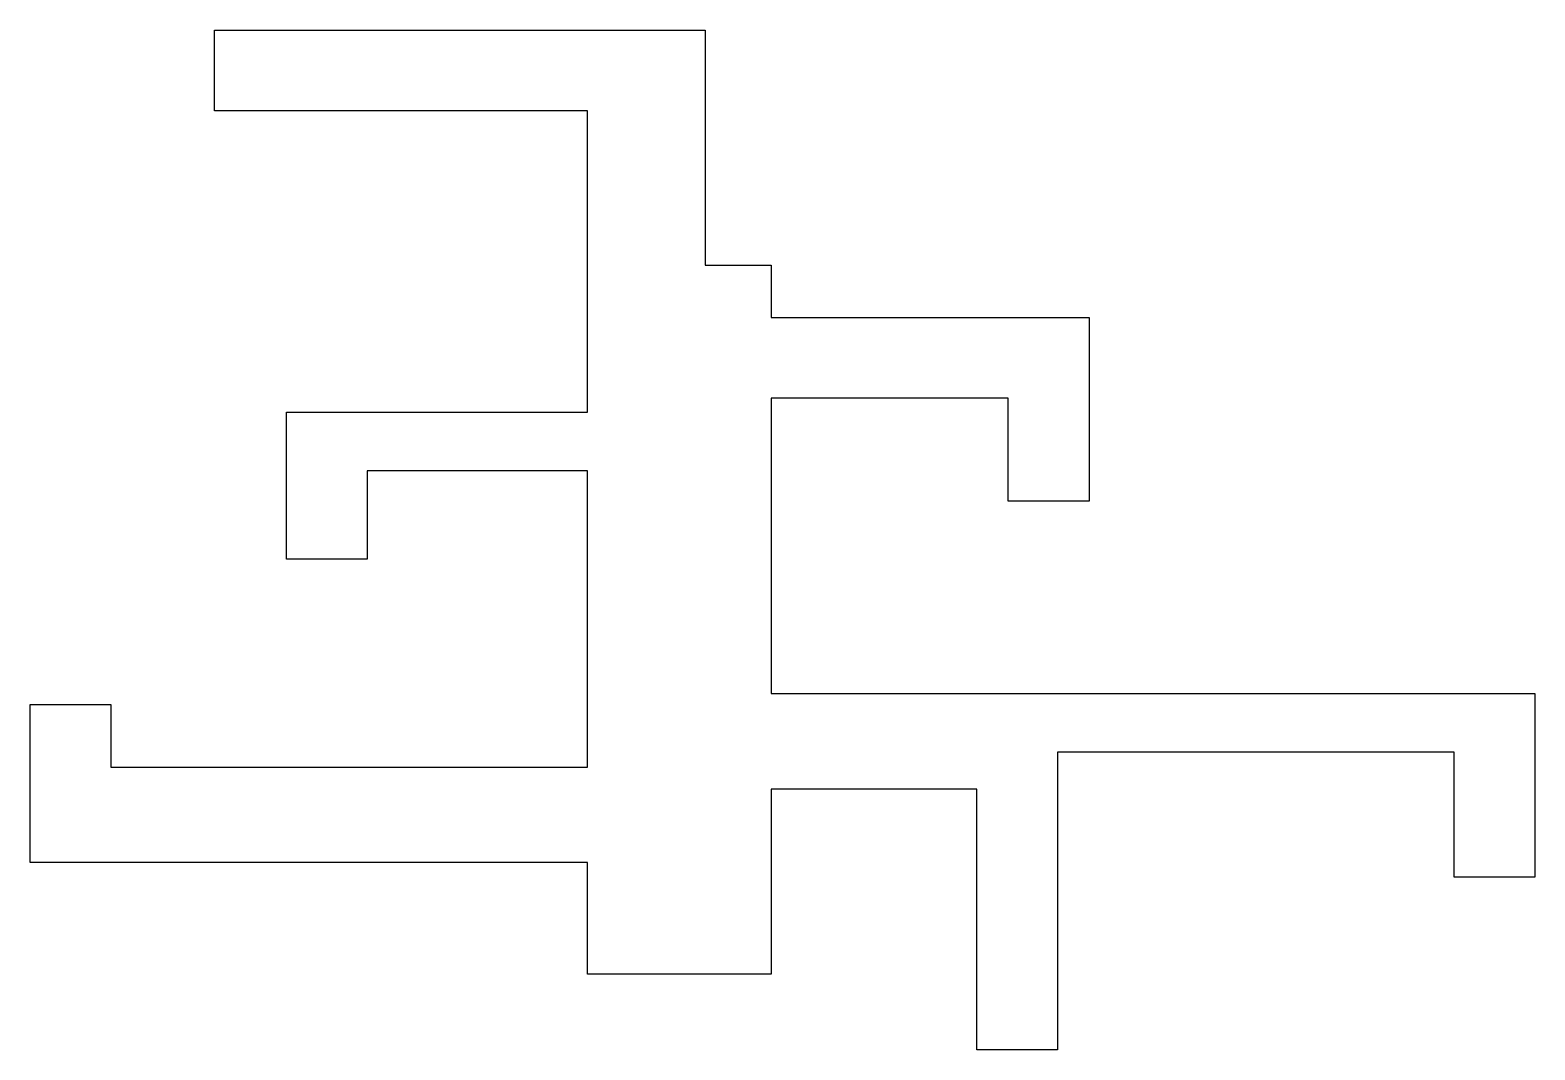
# Model space of a CAD drawing. Header units: millimetres. Extents: x -38 to 65, y -5 to 64.
import ezdxf

# ---------------------------------------------------------------- set-up
doc = ezdxf.new("R2010")
doc.units = ezdxf.units.MM
doc.layers.get('0').update_dxf_attribs({"linetype": 'CONTINUOUS'})

msp = doc.modelspace()

# ---------------------------------------------------------------- linework, layer by layer
msp.add_lwpolyline([(12.5, 0), (0, 0), (0, 7.6), (-37.95, 7.6), (-37.95, 14.1), (-37.95, 18.35), (-32.45, 18.35), (-32.45, 14.1), (0, 14.1), (0, 34.25), (-15, 34.25), (-15, 28.25), (-20.5, 28.25), (-20.5, 34.25), (-20.5, 38.25), (0, 38.25), (0, 48.25), (0, 58.75), (-25.4, 58.75), (-25.4, 64.25), (0, 64.25), (8, 64.25), (8, 48.25), (12.5, 48.25), (12.5, 44.7), (34.15, 44.7), (34.15, 39.2), (34.15, 32.2), (28.65, 32.2), (28.65, 39.2), (12.5, 39.2), (12.5, 19.1), (28.6, 19.1), (64.5, 19.1), (64.5, 15.1), (64.5, 6.6), (59, 6.6), (59, 15.1), (32, 15.1), (32, 12.6), (32, -5.15), (26.5, -5.15), (26.5, 12.6), (12.5, 12.6)], close=True)

doc.saveas('drawing.dxf')
